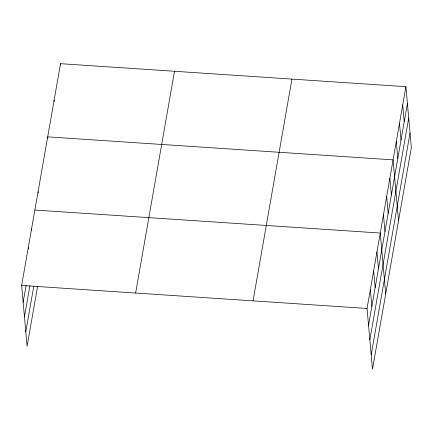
<?xml version="1.0" encoding="UTF-8"?>
<svg xmlns="http://www.w3.org/2000/svg" width="433" height="433" viewBox="0 0 433 433"><rect width="100%" height="100%" fill="white"/><g stroke="black" fill="none" stroke-linecap="round" stroke-linejoin="round"><path stroke-width="0.65" d="M37.563 286.516L27.084 346.313L21.65 285.45L60.528 63.683L405.916 86.687L411.35 147.55L372.472 369.317L367.043 308.453L405.916 86.687M23.149 302.272L26.115 285.369M24.448 316.804L29.92 285.607M25.785 331.781L33.763 286.278M135.632 293.038L174.504 71.272M253.061 300.859L291.939 79.093M368.543 325.275L407.421 103.509M369.842 339.808L408.714 118.041M371.178 354.784L410.051 133.018M34.867 210.048L380.261 233.051L385.695 293.92M21.65 285.45L367.043 308.453M402.712 104.981L404.211 121.803M399.502 123.275L401.007 140.097M396.298 141.575L397.797 158.397M398.522 220.733L393.088 159.869L47.695 136.866L47.814 138.208M389.884 178.163L391.383 194.985M386.674 196.463L388.174 213.285M383.465 214.757L384.969 231.579M376.954 251.903L378.458 268.725M373.652 270.755L375.151 287.577M370.345 289.601L371.85 306.423M60.528 63.683L60.647 65.026M54.109 100.272L54.233 101.62M38.077 191.754L38.196 193.096M31.566 228.9L31.685 230.242M28.259 247.746L28.378 249.094"/></g></svg>
